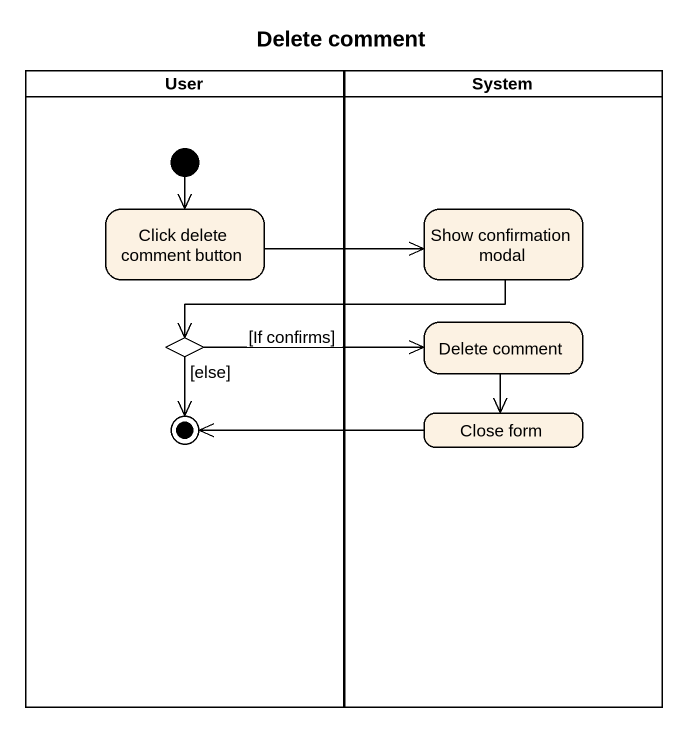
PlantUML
@startuml
title Delete comment
hide empty description
state User <<partition>> {
  state "Click delete comment button" as Click_delete_comment_button
  state choice1 <<choice>>
  state final1 <<end>>
  [*] --> Click_delete_comment_button
}
state System <<partition>> {
  state "Show confirmation modal" as Show_confirmation_modal
  state "Delete comment" as Delete_comment
  state "Close form" as Close_form
}
Click_delete_comment_button -right-> Show_confirmation_modal
Show_confirmation_modal -left-> choice1
Delete_comment --> Close_form
choice1 -right-> Delete_comment : [If confirms]
choice1 --> final1 : [else]
Close_form -left-> final1
@enduml
